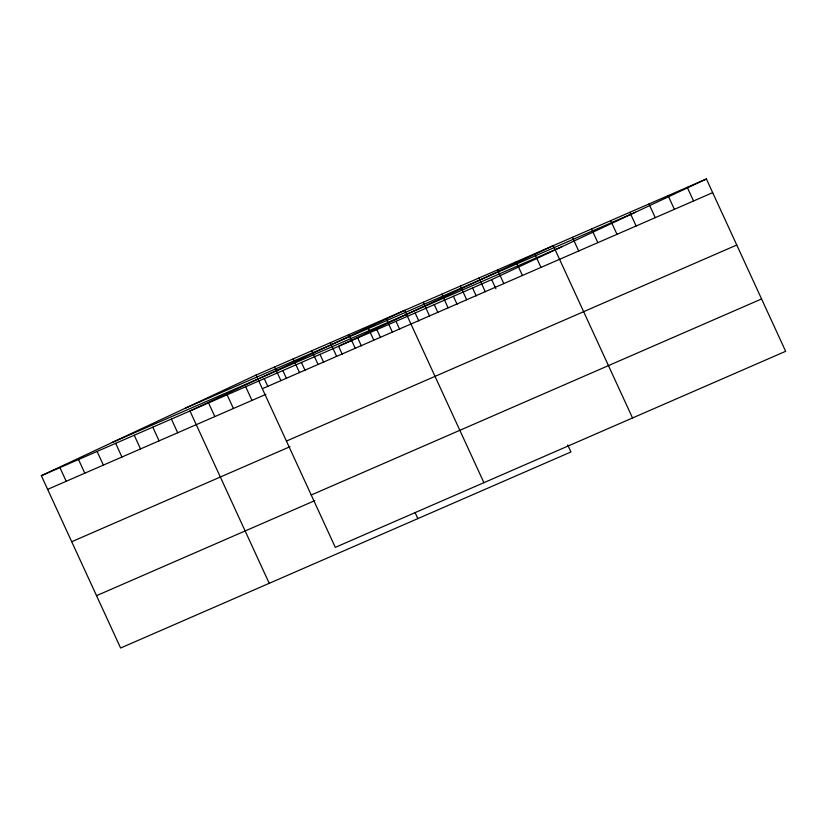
<?xml version="1.0" encoding="UTF-8"?>
<svg xmlns="http://www.w3.org/2000/svg" width="827" height="827" viewBox="0 0 827 827"><rect width="100%" height="100%" fill="white"/><g stroke="black" fill="none" stroke-linecap="round" stroke-linejoin="round"><path stroke-width="1.24" d="M567.746 444.978L570.95 451.955L120.608 648.017L41.35 475.69L256.05 375.044L706.392 178.983L785.65 351.31L335.307 547.36L256.05 375.044M41.35 475.69L491.693 279.64L706.392 178.983M185.196 408.259L635.539 212.198M112.203 442.476L562.546 246.415M262.335 388.721L712.678 192.66M47.646 489.367L265.922 394.345M286.421 441.07L736.764 245.019M71.722 541.726L289.998 446.694M311.231 495.011L761.574 298.95M96.532 595.667L314.808 500.635M687.247 187.315L693.543 200.992M668.113 195.648L674.398 209.324M648.968 203.98L655.263 217.656M629.833 212.312L636.118 225.988M610.688 220.644L616.983 234.32M591.553 228.976L597.838 242.652M572.408 237.308L578.704 250.984M632.531 417.966L553.273 245.64L338.574 346.296L342.244 354.276M534.697 253.734L540.992 267.41M516.12 261.818L522.416 275.494M497.544 269.902L503.829 283.589M491.693 279.64L495.89 288.757M478.967 277.996L485.253 291.673M472.558 287.972L476.228 295.942M460.391 286.08L466.676 299.756M453.413 296.304L457.083 304.274M441.814 294.164L448.1 307.851M434.278 304.636L437.948 312.606M423.238 302.258L429.523 315.935M415.133 312.968L418.803 320.938M483.919 482.668L404.661 310.342L189.962 410.988L269.22 583.314M395.999 321.3L399.668 329.28M386.085 318.426L392.37 332.113M376.854 329.632L380.523 337.612M367.508 326.52L373.794 340.197M357.719 337.964L361.389 345.944M348.932 334.604L355.217 348.281M415.164 512.802L417.842 518.622M330.355 342.688L336.641 356.375M319.997 354.38L323.667 362.36M311.779 350.782L318.064 364.459M301.421 362.464L305.091 370.444M293.203 358.866L299.488 372.543M282.844 370.558L286.514 378.539M274.626 366.95L280.911 380.637M264.268 378.642L267.938 386.623M245.691 386.726L251.987 400.413M227.115 394.82L233.41 408.497M208.538 402.904L214.834 416.581M171.385 419.082L177.681 432.759M152.809 427.166L159.104 440.843M134.232 435.25L140.528 448.937M115.656 443.344L121.951 457.021M97.079 451.428L103.375 465.105M78.503 459.512L84.799 473.199M59.926 467.606L66.222 481.283"/></g></svg>
